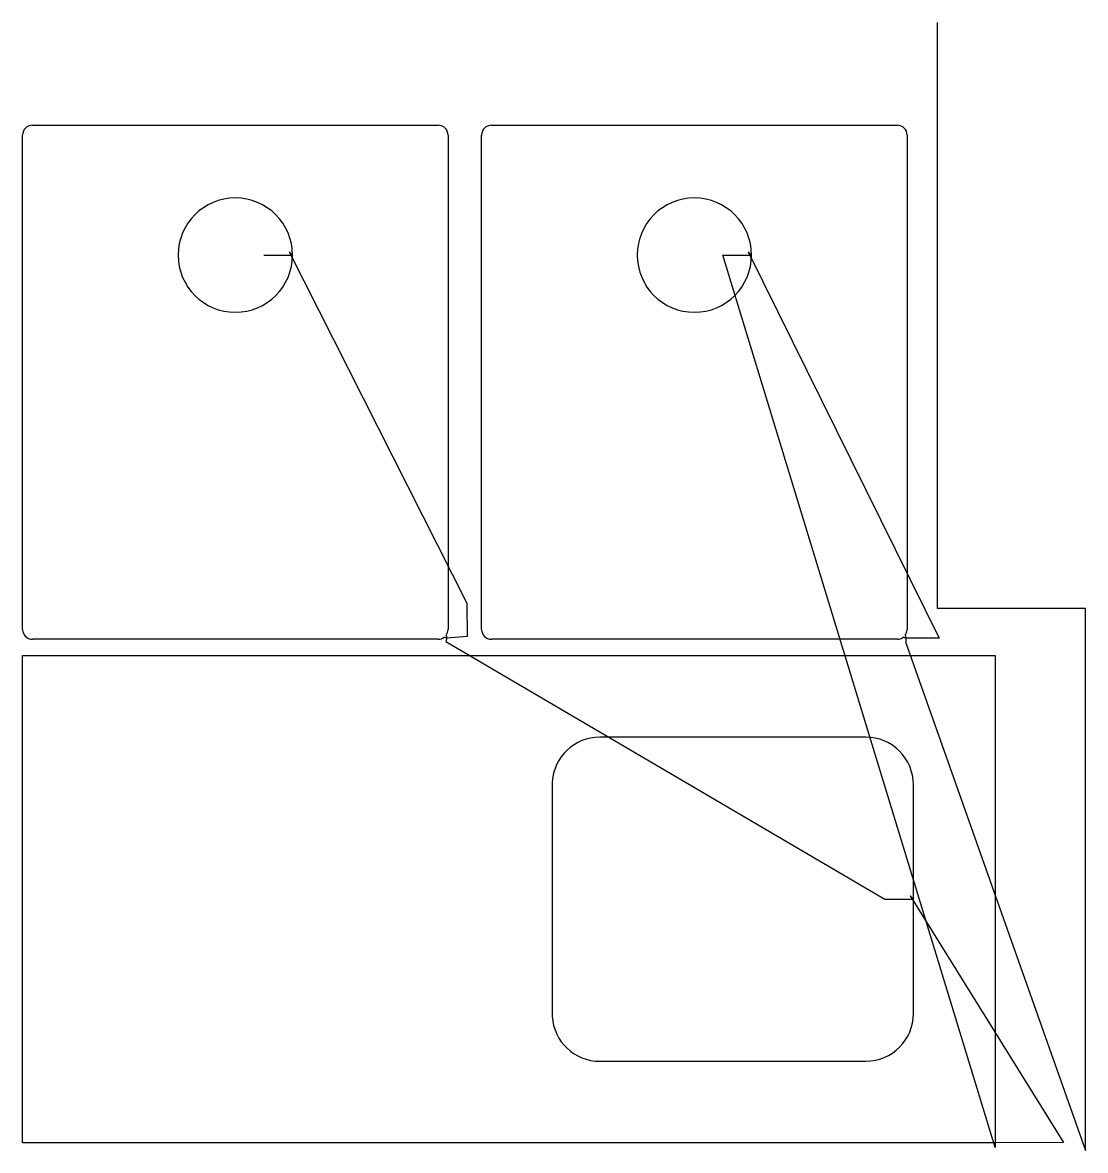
# Model space of a CAD drawing. Header units: metres. Extents: x 8 to 1123, y 0 to 1184.
import ezdxf

# ---------------------------------------------------------------- set-up
doc = ezdxf.new("R2010")
doc.units = ezdxf.units.M

msp = doc.modelspace()

# ---------------------------------------------------------------- linework, layer by layer
at = {"layer": 'TOOL_0'}
for p, q in [((968.088, 1183.002), (968.088, 1184.002)), ((968.088, 568.839), (968.088, 1183.002)), ((8.001, 546.906), (8.001, 1065.906)), ((18.251, 1076.156), (444.251, 1076.156)), ((454.501, 1065.906), (454.501, 546.906)), ((489.687, 546.907), (489.687, 1065.907)), ((499.937, 1076.157), (925.937, 1076.157)), ((936.187, 1065.907), (936.187, 546.907)), ((261.25, 939.905), (291.25, 939.905)), ((291.25, 939.905), (287.714, 943.441)), ((287.714, 943.441), (474.257, 574.463)), ((1028.67, 2.94), (742.936, 939.906)), ((742.936, 939.906), (772.936, 939.906)), ((772.936, 939.906), (769.4, 943.442)), ((769.4, 943.442), (969.948, 537.902)), ((474.257, 574.463), (474.561, 539.404)), ((1123.314, 568.839), (968.088, 568.839)), ((1123.314, 1.002), (1123.314, 568.839)), ((444.251, 536.656), (18.251, 536.656)), ((453.262, 537.901), (450.363, 538.678)), ((453.263, 537.901), (452.133, 534.149)), ((452.133, 534.149), (912.851, 263.752)), ((452.484, 540.8), (453.263, 537.901)), ((474.561, 539.404), (453.262, 537.901)), ((925.937, 536.657), (499.937, 536.657)), ((934.948, 537.902), (932.049, 538.679)), ((934.17, 540.801), (934.949, 537.902)), ((969.948, 537.902), (934.948, 537.902)), ((934.949, 537.902), (934.949, 532.902)), ((934.949, 532.902), (1123.315, 0.002)), ((8.001, 8.002), (8.001, 519.502)), ((8.001, 519.502), (1028.501, 519.502)), ((1028.501, 519.502), (1028.501, 8.002)), ((892.751, 433.852), (613.751, 433.852)), ((563.751, 386.916), (563.751, 140.588)), ((942.851, 263.752), (942.851, 383.752)), ((912.851, 263.752), (942.851, 263.752)), ((942.851, 263.752), (939.315, 267.288)), ((939.315, 267.288), (1100.291, 8.28)), ((942.851, 143.752), (942.851, 263.752)), ((613.751, 93.652), (892.751, 93.652)), ((1028.501, 8.002), (8.001, 8.002)), ((1100.291, 8.28), (1028.501, 8.002)), ((1028.501, 8.002), (1028.67, 2.94)), ((1123.315, 0.002), (1123.314, 1.002)), ((1123.315, 0.002), (1123.315, 1.002)), ((1123.315, 1.002), (1123.315, 0.002))]:
    msp.add_line(p, q, dxfattribs=at)
for centre, radius, start, end in [((18.251, 1065.906), 10.25, 90, 180), ((444.251, 1065.906), 10.25, 0, 90), ((499.937, 1065.907), 10.25, 90, 180), ((925.937, 1065.907), 10.25, 0, 90), ((231.25, 939.905), 60, 0, 180), ((712.936, 939.906), 60, 0, 180), ((231.25, 939.905), 60, 180, 0), ((712.936, 939.906), 60, 180, 0), ((18.251, 546.906), 10.25, 180, 270), ((444.251, 546.906), 10.25, 323.43754, 0), ((499.937, 546.907), 10.25, 180, 270), ((925.937, 546.907), 10.25, 323.43754, 0), ((444.251, 546.906), 10.25, 270, 306.606049), ((925.937, 546.907), 10.25, 270, 306.606049), ((613.751, 383.752), 50.1, 90, 176.379151), ((892.751, 383.752), 50.1, 0, 90), ((892.751, 143.752), 50.1, 270, 0), ((613.751, 143.752), 50.1, 183.620849, 270)]:
    msp.add_arc(centre, radius, start, end, dxfattribs=at)

doc.saveas('drawing.dxf')
